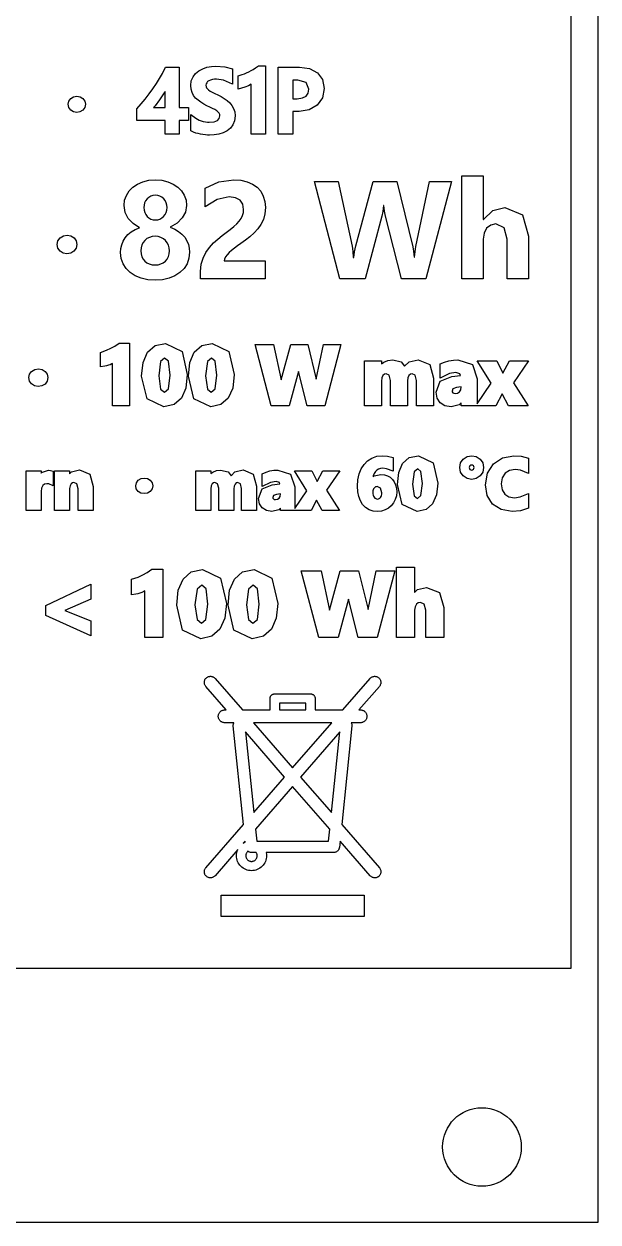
# Model space of a CAD drawing. Header units: metres. Extents: x -22.6 to 22.6, y 1.9 to 79.7.
# Drawn here: x 6.48 to 22.55, y 1.9 to 35.42 of the extents above; entities that cross this region are included whole.
import ezdxf

# ---------------------------------------------------------------- set-up
doc = ezdxf.new("R2010")
doc.units = ezdxf.units.M

msp = doc.modelspace()

# ---------------------------------------------------------------- linework, layer by layer
at = {"layer": 'HOLES'}
msp.add_circle((19.3, 4), 1.1, dxfattribs=at)
at = {"layer": 'MARKING'}
for points in [[(10.8249, 34.21), (10.8249, 33.0802), (11.0846, 33.0802), (11.0846, 32.7243), (10.8249, 32.7243), (10.8249, 32.34), (10.4303, 32.34), (10.4303, 32.7243), (9.6383, 32.7243), (9.6383, 33.0449), (9.7612, 33.1869), (9.8717, 33.3216), (9.9814, 33.4628), (10.0867, 33.6066), (10.186, 33.7522), (10.2775, 33.8977), (10.3581, 34.0396), (10.442, 34.21)], [(11.8764, 32.9923), (11.8235, 33.026), (11.759, 33.0598), (11.6851, 33.0947), (11.6031, 33.1326), (11.5142, 33.1819), (11.4313, 33.2321), (11.3545, 33.287), (11.2864, 33.3493), (11.2297, 33.4201), (11.1856, 33.5008), (11.158, 33.5937), (11.149, 33.6996), (11.1646, 33.8293), (11.2125, 33.9431), (11.2859, 34.0377), (11.3778, 34.1127), (11.4848, 34.1695), (11.6033, 34.2086), (11.7281, 34.2317), (11.855, 34.2394), (12.1025, 34.2232), (12.3152, 34.1624), (12.3152, 33.7358), (12.068, 33.8528), (11.8697, 33.8778), (11.8132, 33.875), (11.7552, 33.8666), (11.7025, 33.8526), (11.6581, 33.8328), (11.6224, 33.8078), (11.596, 33.7788), (11.5803, 33.7469), (11.5748, 33.7063), (11.5791, 33.6668), (11.5916, 33.6348), (11.6134, 33.6053), (11.6469, 33.575), (11.6933, 33.5442), (11.7521, 33.5122), (11.8233, 33.4782), (11.9086, 33.4398), (12.0008, 33.3891), (12.0877, 33.3357), (12.1687, 33.2771), (12.2406, 33.2112), (12.3017, 33.1373), (12.3497, 33.0537), (12.3809, 32.9588), (12.3912, 32.8522), (12.3762, 32.7155), (12.3298, 32.5983), (12.2575, 32.5031), (12.1653, 32.4286), (12.057, 32.3739), (11.9366, 32.3379), (11.8077, 32.3174), (11.6733, 32.3107), (11.6205, 32.3125), (11.5588, 32.3177), (11.4914, 32.3262), (11.4224, 32.338), (11.3542, 32.3529), (11.2887, 32.3709), (11.2289, 32.3925), (11.1505, 32.4329), (11.1505, 32.8927), (11.2887, 32.7832), (11.3345, 32.7556), (11.3866, 32.7309), (11.4424, 32.7101), (11.5005, 32.6937), (11.5586, 32.6814), (11.6138, 32.6738), (11.6617, 32.6714), (11.8084, 32.6854), (11.9004, 32.7226), (11.9479, 32.7753), (11.9647, 32.8518), (11.9596, 32.8905), (11.944, 32.9251), (11.9168, 32.9586)], [(12.8431, 33.7345), (12.7616, 33.6939), (12.662, 33.656), (12.4756, 33.6012), (12.4756, 33.9661), (12.5851, 34.0033), (12.6502, 34.0277), (12.7135, 34.0541), (12.7757, 34.0831), (12.8379, 34.1155), (12.9007, 34.1515), (12.9652, 34.1919), (13.048, 34.2491), (13.2462, 34.2491), (13.2462, 32.34), (12.8431, 32.34)], [(14.1922, 34.21), (14.4741, 34.173), (14.6955, 34.0565), (14.8364, 33.8652), (14.8824, 33.6141), (14.8346, 33.3585), (14.6898, 33.1518), (14.4651, 33.0176), (14.1843, 32.9746), (14.0066, 32.9746), (14.0066, 32.34), (13.5972, 32.34), (13.5972, 34.21)], [(10.4303, 33.0802), (10.4303, 33.5353), (10.4086, 33.4986), (10.276, 33.3025), (10.1488, 33.1324), (10.1076, 33.0802)], [(14.149, 33.851), (14.0066, 33.851), (14.0066, 33.3313), (14.1305, 33.3313), (14.28, 33.351), (14.3777, 33.404), (14.4352, 33.4859), (14.4544, 33.596), (14.3815, 33.7843)], [(7.7914, 33.0137), (7.7397, 33.0872), (7.7223, 33.1749), (7.7403, 33.264), (7.7937, 33.3374), (7.8706, 33.3858), (7.9604, 33.4017), (8.0504, 33.3858), (8.1271, 33.3374), (8.1806, 33.264), (8.1986, 33.1746), (8.1802, 33.0863), (8.1262, 33.013), (8.0485, 32.964), (7.9567, 32.9479), (7.8674, 32.9642)], [(10.6606, 30.9422), (10.7884, 30.8567), (10.892, 30.7524), (10.9694, 30.6302), (11.0182, 30.4934), (11.0344, 30.3453), (11.004, 30.1604), (10.9129, 29.9931), (10.7682, 29.849), (10.5771, 29.7325), (10.7019, 29.6804), (10.8103, 29.6153), (10.9029, 29.5392), (10.9791, 29.4531), (11.0391, 29.3579), (11.0818, 29.2545), (11.1073, 29.1455), (11.1158, 29.0323), (11.0982, 28.8652), (11.0453, 28.714), (10.9609, 28.5807), (10.8474, 28.4674), (10.7069, 28.3757), (10.5419, 28.3071), (10.3553, 28.2643), (10.1501, 28.25), (9.9476, 28.264), (9.7614, 28.3059), (9.5964, 28.3737), (9.4559, 28.4644), (9.3422, 28.5772), (9.2561, 28.7104), (9.2019, 28.861), (9.1839, 29.0262), (9.1921, 29.1381), (9.2166, 29.2454), (9.2583, 29.3472), (9.3163, 29.441), (9.3913, 29.5266), (9.4827, 29.6025), (9.5911, 29.6672), (9.7171, 29.7192), (9.5337, 29.8362), (9.3964, 29.9821), (9.3112, 30.1513), (9.2828, 30.338), (9.2991, 30.4877), (9.3478, 30.6259), (9.4259, 30.7498), (9.5288, 30.8555), (9.6559, 30.9419), (9.8052, 31.0067), (9.9732, 31.0472), (10.1556, 31.0608), (10.3411, 31.0472), (10.5103, 31.0067)], [(12.6039, 30.383), (12.5297, 30.4935), (12.405, 30.5605), (12.2278, 30.5828), (11.8844, 30.5129), (11.5561, 30.3034), (11.5561, 30.8312), (11.9337, 31.0034), (12.3572, 31.0608), (12.5531, 31.0472), (12.7277, 31.0067), (12.8795, 30.941), (13.0058, 30.8518), (13.1063, 30.7408), (13.1795, 30.6083), (13.2246, 30.4566), (13.2397, 30.2882), (13.2251, 30.1109), (13.1814, 29.9542), (13.1141, 29.815), (13.0277, 29.6888), (12.9248, 29.5741), (12.8066, 29.4695), (12.6791, 29.3716), (12.5467, 29.277), (12.4573, 29.2128), (12.3712, 29.1489), (12.2918, 29.0855), (12.2224, 29.0231), (12.1645, 28.9624), (12.1197, 28.9029), (12.0915, 28.8455), (12.0821, 28.7911), (13.236, 28.7911), (13.236, 28.2937), (11.4249, 28.2937), (11.4249, 28.499), (11.4425, 28.6967), (11.4954, 28.8731), (11.5748, 29.0309), (11.6721, 29.1713), (11.7833, 29.296), (11.9041, 29.4052), (12.0274, 29.5016), (12.1446, 29.588), (12.2568, 29.6716), (12.3542, 29.7513), (12.4374, 29.8288), (12.506, 29.9056), (12.56, 29.9832), (12.5983, 30.0617), (12.6211, 30.1432), (12.6287, 30.2299)], [(16.9159, 31.0152), (17.3623, 29.1877), (17.3852, 29.0643), (17.4054, 28.8956), (17.4133, 28.8956), (17.427, 29.0465), (17.4534, 29.1993), (17.8287, 31.0152), (18.4476, 31.0152), (17.7285, 28.2937), (17.0489, 28.2937), (16.597, 30.0398), (16.5682, 30.1845), (16.5533, 30.3453), (16.546, 30.3453), (16.5252, 30.176), (16.4968, 30.0398), (16.0334, 28.2937), (15.3253, 28.2937), (14.6098, 31.0152), (15.2797, 31.0152), (15.6635, 29.2029), (15.6847, 29.067), (15.6994, 28.8913), (15.7109, 28.8913), (15.7282, 29.0442), (15.7656, 29.2102), (16.2593, 31.0152)], [(20.0018, 28.2937), (20.0018, 29.3985), (19.924, 29.7187), (19.6908, 29.8254), (19.5463, 29.7955), (19.4321, 29.7058), (19.3583, 29.57), (19.3337, 29.4021), (19.3337, 28.2937), (18.7343, 28.2937), (18.7343, 31.1713), (19.3337, 31.1713), (19.3337, 29.9487), (19.3416, 29.9487), (19.6009, 30.2006), (19.9392, 30.2846), (20.4348, 30.0854), (20.6, 29.4878), (20.6, 28.2937)], [(10.3436, 30.5717), (10.2874, 30.6034), (10.2256, 30.6235), (10.1592, 30.6302), (10.0905, 30.6232), (10.0274, 30.6022), (9.972, 30.57), (9.9248, 30.5281), (9.887, 30.4776), (9.8586, 30.4182), (9.8408, 30.3528), (9.8349, 30.2828), (9.8413, 30.2126), (9.8604, 30.1467), (9.8905, 30.0877), (9.9297, 30.0368), (9.9773, 29.9955), (10.0329, 29.9639), (10.0946, 29.9439), (10.1592, 29.9372), (10.2254, 29.9439), (10.2868, 29.9639), (10.342, 29.9958), (10.39, 30.038), (10.4297, 30.0892), (10.4599, 30.1479), (10.4795, 30.2129), (10.486, 30.2828), (10.4798, 30.3541), (10.4611, 30.42), (10.4316, 30.4794), (10.3918, 30.5299)], [(7.4126, 29.2495), (7.4332, 29.3521), (7.4949, 29.4367), (7.584, 29.4928), (7.6882, 29.5113), (7.7927, 29.4928), (7.8815, 29.4367), (7.9432, 29.3521), (7.9639, 29.2492), (7.9428, 29.1476), (7.8804, 29.0629), (7.7904, 29.0062), (7.6837, 28.9875), (7.5801, 29.0064), (7.4923, 29.0636), (7.4326, 29.1485)], [(10.3159, 29.4477), (10.2385, 29.4718), (10.152, 29.4799), (10.0692, 29.4724), (9.9922, 29.4501), (9.9233, 29.4147), (9.8647, 29.3669), (9.8175, 29.3078), (9.7815, 29.2387), (9.7587, 29.1615), (9.7511, 29.0778), (9.7582, 28.9896), (9.7797, 28.9108), (9.8143, 28.8423), (9.861, 28.7851), (9.9193, 28.7398), (9.9874, 28.7061), (10.0653, 28.6856), (10.152, 28.6788), (10.2358, 28.6859), (10.3123, 28.7073), (10.3802, 28.7415), (10.438, 28.7869), (10.4857, 28.8441), (10.5218, 28.9126), (10.5446, 28.991), (10.5522, 29.0778), (10.5451, 29.1574), (10.5236, 29.2333), (10.4889, 29.3024), (10.4417, 29.3614), (10.3838, 29.41)], [(8.9627, 25.9225), (8.9399, 25.9102), (8.893, 25.8889), (8.8438, 25.8707), (8.793, 25.8555), (8.7417, 25.8435), (8.6235, 25.8247), (8.6235, 26.2333), (8.7939, 26.292), (8.9139, 26.3465), (9.0248, 26.4093), (9.1417, 26.4897), (9.4327, 26.4897), (9.4327, 24.7392), (8.9627, 24.7392)], [(10.9044, 26.2589), (11.0521, 25.6115), (11.0121, 25.2347), (10.8891, 24.9509), (10.6826, 24.77), (10.3971, 24.7085), (9.9255, 24.9293), (9.774, 25.5673), (9.8145, 25.952), (9.9389, 26.2398), (10.1497, 26.4219), (10.4429, 26.4837)], [(11.7533, 26.4837), (12.2149, 26.2589), (12.3626, 25.6115), (12.3225, 25.2347), (12.1996, 24.9509), (11.9931, 24.77), (11.7075, 24.7085), (11.2359, 24.9293), (11.0845, 25.5673), (11.1249, 25.952), (11.2493, 26.2398), (11.4601, 26.4219)], [(14.6639, 25.4798), (14.8653, 26.4541), (15.3545, 26.4541), (14.9013, 24.7392), (14.4106, 24.7392), (14.1623, 25.6986), (13.9077, 24.7392), (13.4004, 24.7392), (12.9496, 26.4541), (13.4684, 26.4541), (13.6779, 25.4649), (13.9484, 26.4541), (14.4259, 26.4541)], [(10.3036, 25.207), (10.4141, 25.118), (10.5223, 25.2101), (10.5728, 25.5969), (10.5233, 25.9837), (10.4188, 26.0743), (10.3049, 25.9788), (10.252, 25.5803)], [(11.5625, 25.5803), (11.614, 25.207), (11.7246, 25.118), (11.8327, 25.2101), (11.8832, 25.5969), (11.8337, 25.9837), (11.7293, 26.0743), (11.6153, 25.9788)], [(17.2993, 25.6235), (17.2567, 25.5853), (17.2252, 25.521), (17.2134, 25.4327), (17.2134, 24.7392), (16.7424, 24.7392), (16.7424, 25.4482), (16.7063, 25.5939), (16.6164, 25.6342), (16.5691, 25.6238), (16.527, 25.5883), (16.4965, 25.5246), (16.4847, 25.4284), (16.4847, 24.7392), (16.0137, 24.7392), (16.0137, 25.9981), (16.4847, 25.9981), (16.4847, 25.9101), (16.5523, 25.961), (16.6698, 26.01), (16.8015, 26.0268), (17.0353, 25.9657), (17.1332, 25.8429), (17.2586, 25.9671), (17.5155, 26.0287), (17.8395, 25.8956), (17.9422, 25.5158), (17.9422, 24.7392), (17.4722, 24.7392), (17.4722, 25.4415), (17.4352, 25.5923), (17.3433, 25.6339)], [(18.1287, 25.9103), (18.256, 25.9627), (18.3761, 25.9956), (18.5037, 26.0183), (18.6288, 26.0265), (19.0338, 25.8919), (19.1682, 25.4898), (19.1682, 24.7886), (19.561, 25.3677), (19.1625, 25.9981), (19.7147, 25.9981), (19.8892, 25.6556), (20.0679, 25.9981), (20.6, 25.9981), (20.1825, 25.3853), (20.5937, 24.7392), (20.0442, 24.7392), (19.8653, 25.0725), (19.6872, 24.7392), (19.1682, 24.7392), (18.7161, 24.7392), (18.7161, 24.8218), (18.6597, 24.7649), (18.4345, 24.7103), (18.2626, 24.7376), (18.1281, 24.8215), (18.0428, 24.9528), (18.0144, 25.1222), (18.1273, 25.423), (18.4531, 25.5572), (18.6965, 25.5894), (18.6813, 25.6316), (18.571, 25.6656), (18.3948, 25.6387), (18.1287, 25.5105)], [(6.6913, 25.3495), (6.6334, 25.4292), (6.614, 25.5257), (6.6341, 25.6239), (6.6943, 25.7025), (6.7811, 25.7525), (6.883, 25.7685), (6.9855, 25.7523), (7.0713, 25.7016), (7.1294, 25.6225), (7.1487, 25.5257), (7.1292, 25.427), (7.07, 25.3469), (6.9822, 25.2963), (6.8768, 25.2803), (6.7765, 25.2972)], [(18.4621, 25.151), (18.4667, 25.1268), (18.4829, 25.104), (18.511, 25.0875), (18.5533, 25.0811), (18.6201, 25.0939), (18.6709, 25.1303), (18.7053, 25.1873), (18.7182, 25.2667), (18.7182, 25.2707), (18.5861, 25.2536), (18.4885, 25.2157)], [(16.5897, 21.8236), (16.4862, 21.7923), (16.3743, 21.7819), (16.251, 21.7939), (16.1392, 21.8308), (16.0419, 21.8917), (15.9612, 21.9745), (15.8984, 22.0774), (15.8534, 22.1981), (15.8262, 22.3353), (15.8173, 22.4875), (15.8289, 22.6669), (15.8639, 22.8305), (15.9214, 22.976), (16.0003, 23.1004), (16.1, 23.2018), (16.2193, 23.2775), (16.3559, 23.3245), (16.506, 23.3399), (16.6599, 23.3297), (16.8144, 23.2888), (16.8144, 22.9051), (16.6329, 22.9792), (16.5257, 22.9926), (16.464, 22.9863), (16.409, 22.9677), (16.3609, 22.9378), (16.3196, 22.8971), (16.2852, 22.8451), (16.2583, 22.7812), (16.2519, 22.7544), (16.2813, 22.7789), (16.4738, 22.8177), (16.5705, 22.8086), (16.6563, 22.7815), (16.7321, 22.7377), (16.7957, 22.6788), (16.8466, 22.6068), (16.8837, 22.5229), (16.9065, 22.4293), (16.9141, 22.3271), (16.9041, 22.217), (16.874, 22.1134), (16.8259, 22.02), (16.7614, 21.9394), (16.6824, 21.8737)], [(17.5251, 23.3425), (17.9321, 23.1442), (18.062, 22.5746), (18.0269, 22.2433), (17.9185, 21.9934), (17.7363, 21.8337), (17.484, 21.7795), (17.0681, 21.9741), (16.9349, 22.5355), (16.9705, 22.8737), (17.08, 23.1271), (17.2661, 23.2879)], [(18.8837, 22.7023), (18.7758, 22.7752), (18.7028, 22.8828), (18.6786, 23.0108), (18.7029, 23.1389), (18.776, 23.2455), (18.884, 23.317), (19.0126, 23.3407), (19.1406, 23.317), (19.2489, 23.2456), (19.3229, 23.1391), (19.3475, 23.0108), (19.3229, 22.8826), (19.2492, 22.7751), (19.1409, 22.7023), (19.0126, 22.6781)], [(20.0675, 22.929), (19.9475, 22.8493), (19.8693, 22.7235), (19.8423, 22.5537), (19.8677, 22.3911), (19.941, 22.27), (20.0548, 22.1933), (20.2081, 22.1667), (20.3686, 22.187), (20.6, 22.2836), (20.6, 21.871), (20.3784, 21.8014), (20.1422, 21.7818), (19.8365, 21.8321), (19.5976, 21.987), (19.4467, 22.2276), (19.3973, 22.5315), (19.4526, 22.8557), (19.6206, 23.1154), (19.8782, 23.2847), (20.1961, 23.3401), (20.3963, 23.3264), (20.6, 23.2761), (20.6, 22.845), (20.3794, 22.9375), (20.2257, 22.9565)], [(6.9588, 22.8528), (6.9737, 22.875), (7.1631, 22.9347), (7.2225, 22.9308), (7.3019, 22.9097), (7.3019, 22.5019), (7.1728, 22.5507), (7.1192, 22.5565), (7.0517, 22.5426), (7.0042, 22.5039), (6.9713, 22.4364), (6.9588, 22.3357), (6.9588, 21.8065), (6.539, 21.8065), (6.539, 22.9167), (6.9588, 22.9167)], [(7.3395, 22.9167), (7.7593, 22.9167), (7.7593, 22.8348), (7.814, 22.8901), (8.0326, 22.9438), (8.3235, 22.8233), (8.4154, 22.481), (8.4154, 21.8065), (7.9966, 21.8065), (7.9966, 22.4106), (7.9629, 22.552), (7.8801, 22.5907), (7.838, 22.5818), (7.7983, 22.5508), (7.7701, 22.4998), (7.7593, 22.4276), (7.7593, 21.8065), (7.3395, 21.8065)], [(12.4242, 22.5817), (12.3881, 22.5494), (12.361, 22.4941), (12.3508, 22.4175), (12.3508, 21.8065), (11.931, 21.8065), (11.931, 22.4309), (11.8999, 22.5565), (11.8237, 22.5907), (11.7842, 22.582), (11.7486, 22.5519), (11.7224, 22.4973), (11.7122, 22.4137), (11.7122, 21.8065), (11.2924, 21.8065), (11.2924, 22.9167), (11.7122, 22.9167), (11.7122, 22.8431), (11.7661, 22.8838), (11.87, 22.9271), (11.9866, 22.9419), (12.1932, 22.8879), (12.2773, 22.7824), (12.3851, 22.8893), (12.6123, 22.9437), (12.8989, 22.826), (12.9894, 22.491), (12.9894, 21.8065), (12.5706, 21.8065), (12.5706, 22.425), (12.5387, 22.5552), (12.4608, 22.5904)], [(13.4777, 22.9344), (13.5881, 22.9416), (13.9454, 22.8229), (14.0639, 22.4683), (14.0639, 21.8646), (14.4004, 22.3608), (14.0491, 22.9167), (14.5414, 22.9167), (14.6922, 22.6207), (14.8467, 22.9167), (15.3218, 22.9167), (14.9535, 22.3761), (15.316, 21.8065), (14.8259, 21.8065), (14.6713, 22.0947), (14.5173, 21.8065), (14.0639, 21.8065), (14.0245, 21.8065), (13.6607, 21.8065), (13.6607, 21.8739), (13.6165, 21.8293), (13.4175, 21.7811), (13.2655, 21.8052), (13.1464, 21.8796), (13.0708, 21.9959), (13.0456, 22.146), (13.1455, 22.4119), (13.4328, 22.5303), (13.6423, 22.558), (13.631, 22.5893), (13.5367, 22.6182), (13.3837, 22.5949), (13.1459, 22.4804), (13.1459, 22.8386), (13.2598, 22.8856), (13.3655, 22.9144)], [(17.3609, 22.5471), (17.4058, 22.2218), (17.4993, 22.1465), (17.5909, 22.2245), (17.6349, 22.5616), (17.5917, 22.8988), (17.5035, 22.9754), (17.4069, 22.8945)], [(18.9856, 23.0746), (18.9636, 23.0598), (18.9488, 23.0378), (18.9437, 23.0108), (18.9488, 22.9835), (18.964, 22.9605), (18.986, 22.9453), (19.0125, 22.9402), (19.0384, 22.9452), (19.0606, 22.9606), (19.0762, 22.9838), (19.0814, 23.0109), (19.0763, 23.0378), (19.0615, 23.0598), (19.0395, 23.0746), (19.0125, 23.0797)], [(9.6084, 22.4993), (9.6263, 22.5868), (9.68, 22.6569), (9.7572, 22.7013), (9.8477, 22.7155), (9.9387, 22.7012), (10.0151, 22.656), (10.0669, 22.5855), (10.0841, 22.4992), (10.0667, 22.4113), (10.0139, 22.3399), (9.9358, 22.2949), (9.8422, 22.2806), (9.7531, 22.2956), (9.6773, 22.3422), (9.6257, 22.4133)], [(16.4015, 22.1331), (16.4247, 22.1415), (16.4451, 22.1549), (16.463, 22.1734), (16.4782, 22.1977), (16.49, 22.2286), (16.4979, 22.266), (16.5002, 22.3022), (16.4639, 22.4355), (16.3642, 22.4762), (16.3438, 22.4742), (16.3193, 22.4663), (16.2984, 22.4539), (16.2803, 22.4368), (16.2652, 22.4153), (16.2535, 22.3888), (16.2459, 22.3577), (16.2433, 22.3215), (16.2461, 22.2794), (16.2543, 22.2412), (16.2674, 22.208), (16.2844, 22.1802), (16.3042, 22.1582), (16.3256, 22.1426), (16.3483, 22.1334), (16.3748, 22.1302)], [(13.5787, 22.1241), (13.6219, 22.1551), (13.6514, 22.2039), (13.6624, 22.2718), (13.5511, 22.2574), (13.4673, 22.2248), (13.4452, 22.1705), (13.4489, 22.1511), (13.4622, 22.1323), (13.4856, 22.1186), (13.5214, 22.1132)], [(9.6157, 19.4664), (9.4928, 19.4468), (9.4928, 19.8844), (9.6762, 19.9476), (9.8083, 20.0076), (9.9304, 20.0767), (10.0574, 20.1641), (10.3692, 20.1641), (10.3692, 18.255), (9.8649, 18.255), (9.8649, 19.5568), (9.8317, 19.539), (9.7806, 19.5158), (9.7271, 19.496), (9.6717, 19.4794)], [(11.9679, 18.485), (11.7435, 18.2883), (11.4335, 18.2216), (10.9203, 18.4619), (10.755, 19.1582), (10.7992, 19.5784), (10.9348, 19.8921), (11.164, 20.0902), (11.4824, 20.1572), (11.9845, 19.9127), (12.1457, 19.2059), (12.102, 18.7944)], [(13.5396, 18.7944), (13.4055, 18.485), (13.1811, 18.2883), (12.871, 18.2216), (12.3579, 18.4619), (12.1926, 19.1582), (12.2368, 19.5784), (12.3724, 19.8921), (12.6016, 20.0902), (12.9199, 20.1572), (13.4221, 19.9127), (13.5833, 19.2059)], [(15.84, 18.255), (15.5634, 19.3241), (15.2797, 18.255), (14.7319, 18.255), (14.2403, 20.125), (14.7975, 20.125), (15.0312, 19.0216), (15.333, 20.125), (15.8481, 20.125), (16.114, 19.0362), (16.3391, 20.125), (16.8638, 20.125), (16.3697, 18.255)], [(18.1137, 19.5117), (18.23, 19.0909), (18.23, 18.255), (17.7253, 18.255), (17.7253, 19.0182), (17.6839, 19.1889), (17.5782, 19.2372), (17.5184, 19.2248), (17.4658, 19.1835), (17.4293, 19.1164), (17.4157, 19.0234), (17.4157, 18.255), (16.9102, 18.255), (16.9102, 20.2254), (17.4157, 20.2254), (17.4157, 19.5162), (17.4974, 19.5955), (17.7494, 19.6581)], [(7.0917, 18.8732), (7.0917, 19.1472), (8.3517, 19.7502), (8.3517, 19.3252), (7.6265, 19.0147), (8.3517, 18.723), (8.3517, 18.2986)], [(11.6312, 19.1903), (11.5765, 19.6174), (11.4567, 19.7214), (11.3264, 19.6121), (11.268, 19.172), (11.325, 18.7596), (11.4516, 18.6577), (11.5755, 18.7631)], [(13.013, 18.7631), (13.0688, 19.1903), (13.0141, 19.6174), (12.8943, 19.7214), (12.7639, 19.6121), (12.7056, 19.172), (12.7625, 18.7596), (12.8892, 18.6577)], [(12.9319, 11.7381), (12.8912, 11.732), (12.85, 11.73), (12.8088, 11.732), (12.7681, 11.7381), (12.7281, 11.7481), (12.6893, 11.762), (12.652, 11.7796), (12.6167, 11.8008), (12.5836, 11.8253), (12.553, 11.853), (12.5253, 11.8836), (12.5008, 11.9167), (12.4796, 11.952), (12.462, 11.9893), (12.4481, 12.0281), (12.4381, 12.0681), (12.432, 12.1088), (12.43, 12.15), (12.432, 12.1912), (12.4381, 12.2319), (12.4481, 12.2719), (12.462, 12.3107), (12.4701, 12.328), (11.8284, 11.5886), (11.8168, 11.5765), (11.8042, 11.5657), (11.7905, 11.5561), (11.776, 11.5479), (11.7607, 11.5412), (11.7448, 11.536), (11.7286, 11.5324), (11.712, 11.5304), (11.6953, 11.5301), (11.6787, 11.5313), (11.6622, 11.5342), (11.6462, 11.5387), (11.6306, 11.5448), (11.6158, 11.5523), (11.6017, 11.5613), (11.5886, 11.5716), (11.5765, 11.5832), (11.5657, 11.5958), (11.5561, 11.6095), (11.5479, 11.624), (11.5412, 11.6393), (11.536, 11.6552), (11.5324, 11.6714), (11.5304, 11.688), (11.5301, 11.7047), (11.5313, 11.7213), (11.5342, 11.7378), (11.5387, 11.7538), (11.5448, 11.7694), (11.5523, 11.7842), (11.5613, 11.7983), (11.5716, 11.8114), (12.6248, 13.0249), (12.3408, 15.7836), (12.34, 15.7993), (12.3407, 15.815), (12.3429, 15.8305), (12.3467, 15.8458), (12.3519, 15.8606), (12.3563, 15.87), (12.1, 15.87), (12.0824, 15.8709), (12.0649, 15.8735), (12.0477, 15.8778), (12.0311, 15.8837), (12.0151, 15.8913), (12, 15.9003), (11.9858, 15.9109), (11.9727, 15.9227), (11.9609, 15.9358), (11.9503, 15.95), (11.9413, 15.9651), (11.9337, 15.9811), (11.9278, 15.9977), (11.9235, 16.0149), (11.9209, 16.0324), (11.92, 16.05), (11.9209, 16.0676), (11.9235, 16.0851), (11.9278, 16.1023), (11.9337, 16.1189), (11.9413, 16.1349), (11.9503, 16.15), (11.9609, 16.1642), (11.9727, 16.1773), (11.9858, 16.1891), (12, 16.1997), (12.0151, 16.2087), (12.0311, 16.2163), (12.0477, 16.2222), (12.0649, 16.2265), (12.0824, 16.2291), (12.1, 16.23), (12.1432, 16.23), (11.5716, 16.8886), (11.5613, 16.9017), (11.5523, 16.9158), (11.5448, 16.9306), (11.5387, 16.9462), (11.5342, 16.9622), (11.5313, 16.9787), (11.5301, 16.9953), (11.5304, 17.012), (11.5324, 17.0286), (11.536, 17.0448), (11.5412, 17.0607), (11.5479, 17.076), (11.5561, 17.0905), (11.5657, 17.1042), (11.5765, 17.1168), (11.5886, 17.1284), (11.6017, 17.1387), (11.6158, 17.1477), (11.6306, 17.1552), (11.6462, 17.1613), (11.6622, 17.1658), (11.6787, 17.1687), (11.6953, 17.1699), (11.712, 17.1696), (11.7286, 17.1676), (11.7448, 17.164), (11.7607, 17.1588), (11.776, 17.1521), (11.7905, 17.1439), (11.8042, 17.1343), (11.8168, 17.1235), (11.8284, 17.1114), (12.5934, 16.23), (13.37, 16.23), (13.37, 16.55), (13.3706, 16.5627), (13.3725, 16.5754), (13.3756, 16.5877), (13.3799, 16.5997), (13.3854, 16.6113), (13.3919, 16.6222), (13.3995, 16.6325), (13.4081, 16.6419), (13.4175, 16.6505), (13.4278, 16.6581), (13.4387, 16.6646), (13.4503, 16.6701), (13.4623, 16.6744), (13.4746, 16.6775), (13.4873, 16.6794), (13.5, 16.68), (14.5, 16.68), (14.5127, 16.6794), (14.5254, 16.6775), (14.5377, 16.6744), (14.5497, 16.6701), (14.5613, 16.6646), (14.5722, 16.6581), (14.5825, 16.6505), (14.5919, 16.6419), (14.6005, 16.6325), (14.6081, 16.6222), (14.6146, 16.6113), (14.6201, 16.5997), (14.6244, 16.5877), (14.6275, 16.5754), (14.6294, 16.5627), (14.63, 16.55), (14.63, 16.23), (15.4066, 16.23), (16.1716, 17.1114), (16.1832, 17.1235), (16.1958, 17.1343), (16.2095, 17.1439), (16.224, 17.1521), (16.2393, 17.1588), (16.2552, 17.164), (16.2714, 17.1676), (16.288, 17.1696), (16.3047, 17.1699), (16.3213, 17.1687), (16.3378, 17.1658), (16.3538, 17.1613), (16.3694, 17.1552), (16.3842, 17.1477), (16.3983, 17.1387), (16.4114, 17.1284), (16.4235, 17.1168), (16.4343, 17.1042), (16.4439, 17.0905), (16.4521, 17.076), (16.4588, 17.0607), (16.464, 17.0448), (16.4676, 17.0286), (16.4696, 17.012), (16.4699, 16.9953), (16.4687, 16.9787), (16.4658, 16.9622), (16.4613, 16.9462), (16.4552, 16.9306), (16.4477, 16.9158), (16.4387, 16.9017), (16.4284, 16.8886), (15.8568, 16.23), (15.9, 16.23), (15.9176, 16.2291), (15.9351, 16.2265), (15.9523, 16.2222), (15.9689, 16.2163), (15.9849, 16.2087), (16, 16.1997), (16.0142, 16.1891), (16.0273, 16.1773), (16.0391, 16.1642), (16.0497, 16.15), (16.0587, 16.1349), (16.0663, 16.1189), (16.0722, 16.1023), (16.0765, 16.0851), (16.0791, 16.0676), (16.08, 16.05), (16.0791, 16.0324), (16.0765, 16.0149), (16.0722, 15.9977), (16.0663, 15.9811), (16.0587, 15.9651), (16.0497, 15.95), (16.0391, 15.9358), (16.0273, 15.9227), (16.0142, 15.9109), (16, 15.9003), (15.9849, 15.8913), (15.9689, 15.8837), (15.9523, 15.8778), (15.9351, 15.8735), (15.9176, 15.8709), (15.9, 15.87), (15.6437, 15.87), (15.6481, 15.8606), (15.6533, 15.8458), (15.6571, 15.8305), (15.6593, 15.815), (15.66, 15.7993), (15.6592, 15.7836), (15.3752, 13.0249), (16.4284, 11.8114), (16.4387, 11.7983), (16.4477, 11.7842), (16.4552, 11.7694), (16.4613, 11.7538), (16.4658, 11.7378), (16.4687, 11.7213), (16.4699, 11.7047), (16.4696, 11.688), (16.4676, 11.6714), (16.464, 11.6552), (16.4588, 11.6393), (16.4521, 11.624), (16.4439, 11.6095), (16.4343, 11.5958), (16.4235, 11.5832), (16.4114, 11.5716), (16.3983, 11.5613), (16.3842, 11.5523), (16.3694, 11.5448), (16.3538, 11.5387), (16.3378, 11.5342), (16.3213, 11.5313), (16.3047, 11.5301), (16.288, 11.5304), (16.2714, 11.5324), (16.2552, 11.536), (16.2393, 11.5412), (16.224, 11.5479), (16.2095, 11.5561), (16.1958, 11.5657), (16.1832, 11.5765), (16.1716, 11.5886), (15.3274, 12.5612), (15.3092, 12.3836), (15.3068, 12.3681), (15.3029, 12.353), (15.2976, 12.3383), (15.2909, 12.3241), (15.2828, 12.3107), (15.2734, 12.2982), (15.2629, 12.2866), (15.2512, 12.2761), (15.2387, 12.2668), (15.2252, 12.2588), (15.2111, 12.2521), (15.1963, 12.2468), (15.1811, 12.2431), (15.1656, 12.2408), (15.15, 12.24), (13.2599, 12.24), (13.2619, 12.2319), (13.268, 12.1912), (13.27, 12.15), (13.268, 12.1088), (13.2619, 12.0681), (13.2519, 12.0281), (13.238, 11.9893), (13.2204, 11.952), (13.1992, 11.9167), (13.1747, 11.8836), (13.147, 11.853), (13.1164, 11.8253), (13.0833, 11.8008), (13.048, 11.7796), (13.0107, 11.762), (12.9719, 11.7481)], [(14.37, 16.42), (13.63, 16.42), (13.63, 16.23), (14.37, 16.23)], [(12.9059, 15.87), (14, 14.6094), (15.0941, 15.87)], [(12.9124, 13.3563), (13.7749, 14.35), (12.6803, 15.6112)], [(15.3197, 15.6112), (14.2251, 14.35), (15.0876, 13.3563)], [(14, 14.0906), (12.9601, 12.8925), (12.9944, 12.56), (15.0056, 12.56), (15.0399, 12.8925)], [(12.6726, 12.5612), (12.621, 12.5018), (12.652, 12.5204), (12.6756, 12.5316)], [(12.7613, 12.2668), (12.7503, 12.275), (12.7485, 12.2737), (12.7369, 12.2631), (12.7263, 12.2515), (12.717, 12.2389), (12.7089, 12.2254), (12.7022, 12.2112), (12.6969, 12.1964), (12.6931, 12.1812), (12.6908, 12.1657), (12.69, 12.15), (12.6908, 12.1343), (12.6931, 12.1188), (12.6969, 12.1036), (12.7022, 12.0888), (12.7089, 12.0746), (12.717, 12.0611), (12.7263, 12.0485), (12.7369, 12.0369), (12.7485, 12.0263), (12.7611, 12.017), (12.7746, 12.0089), (12.7888, 12.0022), (12.8036, 11.9969), (12.8188, 11.9931), (12.8343, 11.9908), (12.85, 11.99), (12.8657, 11.9908), (12.8812, 11.9931), (12.8964, 11.9969), (12.9112, 12.0022), (12.9254, 12.0089), (12.9389, 12.017), (12.9515, 12.0263), (12.9631, 12.0369), (12.9737, 12.0485), (12.983, 12.0611), (12.9911, 12.0746), (12.9978, 12.0888), (13.0031, 12.1036), (13.0069, 12.1188), (13.0092, 12.1343), (13.01, 12.15), (13.0092, 12.1657), (13.0069, 12.1812), (13.0031, 12.1964), (12.9978, 12.2112), (12.9911, 12.2254), (12.983, 12.2389), (12.9822, 12.24), (12.85, 12.24), (12.8344, 12.2408), (12.8189, 12.2431), (12.8037, 12.2468), (12.7889, 12.2521), (12.7748, 12.2588)], [(12, 10.45), (12, 11.05), (16, 11.05), (16, 10.45)]]:
    msp.add_lwpolyline(points, close=True, dxfattribs=at)
at = {"layer": 'OUTLINE'}
msp.add_lwpolyline([(-22.55, 1.9), (22.55, 1.9), (22.55, 79.7), (-22.55, 79.7)], close=True, dxfattribs=at)
at = {"layer": 'VISIBLE_REF'}
msp.add_lwpolyline([(-21.8, 9), (21.8, 9), (21.8, 71.6), (-21.8, 71.6)], close=True, dxfattribs=at)

doc.saveas('drawing.dxf')
